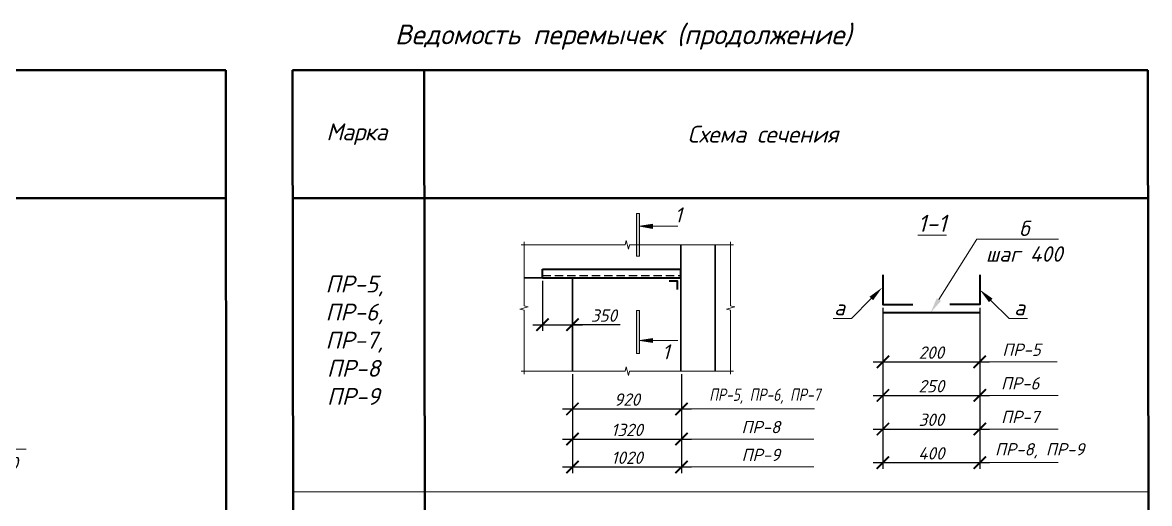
# Model space of a CAD drawing. Header units: millimetres. Extents: x -82276 to 69119, y 30132 to 86759.
# Drawn here: x -48702 to -31577, y 41528 to 48843 of the extents above; entities that cross this region are included whole.
import ezdxf
from ezdxf import colors
from ezdxf.entities.mleader import LeaderData, LeaderLine
from ezdxf.enums import TextEntityAlignment as Align
from ezdxf.math import Vec2, Vec3

# ---------------------------------------------------------------- set-up
doc = ezdxf.new("R2010")
doc.units = ezdxf.units.MM
doc.header["$MEASUREMENT"] = 0
doc.linetypes.add('штриховая', pattern=[0.75, 0.5, -0.25])
doc.layers.get('0').update_dxf_attribs({"lineweight": 5})
for name, color, linetype, lineweight in [('#ME', 7, 'Continuous', 40), ('#Выноски', 150, 'Continuous', 15), ('#Рамка', 7, 'Continuous', 50), ('#стены наруж', 12, 'Continuous', 35), ('k_ Рамка', 7, 'Continuous', 50), ('размеры', 7, 'Continuous', 5)]:
    doc.layers.add(name, color=color, linetype=linetype, lineweight=lineweight)
doc.layers.add('текст', color=7, linetype='Continuous')
doc.styles.add('GOST 2.304', font='isocpeui.ttf')
doc.styles.add('STEP PR', font='isocpeui.ttf')
doc.dimstyles.new('SPDS', dxfattribs={"dimscale": 50, "dimtxt": 2.5, "dimasz": 2.5, "dimexe": 1.25, "dimexo": 0.625, "dimtad": 1, "dimdec": 0, "dimrnd": 0.001, "dimtxsty": 'STEP PR', "dimblk": 'ARCHTICK', "dimcen": 2.5, "dimdle": 2, "dimclrd": 256, "dimclre": 256, "dimclrt": 7, "dimadec": 0, "dimazin": 2, "dimtfac": 0.75, "dimtdec": 0, "dimtmove": 1, "dimatfit": 3, "dimfxl": 1, "dimtolj": 1, "dimarcsym": 1})

# ---------------------------------------------------------------- blocks, each defined once
blk = doc.blocks.new('_ArchTick')
at = {"color": 0, "linetype": 'ByBlock', "const_width": 0.15}
blk.add_lwpolyline([(-0.5, -0.5), (0.5, 0.5)], dxfattribs=at)
blk = doc.blocks.new('*D309')
at = {"layer": 'Defpoints', "color": 0, "transparency": 16777216}
for p in [(-35627, 44552), (-34156, 44552), (-34156, 43683)]:
    blk.add_point(p, dxfattribs=at)
at = {"layer": 'размеры', "lineweight": -2, "transparency": 16777216}
for p, q in [((-35627, 44505), (-35627, 43589)), ((-34156, 44505), (-34156, 43589)), ((-35777, 43683), (-34006, 43683))]:
    blk.add_line(p, q, dxfattribs=at)
at = {"layer": 'размеры', "lineweight": -2, "transparency": 16777216, "xscale": 187.5, "yscale": 187.5, "zscale": 187.5, "rotation": 180}
blk.add_blockref('_ArchTick', (-35627, 43683), dxfattribs=at)
at = {"layer": 'размеры', "lineweight": -2, "transparency": 16777216, "xscale": 187.5, "yscale": 187.5, "zscale": 187.5}
blk.add_blockref('_ArchTick', (-34156, 43683), dxfattribs=at)
at = {"layer": 'размеры', "color": 7, "transparency": 16777216, "insert": (-34891, 43823), "char_height": 187.5, "attachment_point": 5, "style": 'STEP PR'}
blk.add_mtext('\\A1;200', dxfattribs=at)
blk = doc.blocks.new('*U294')
at = {"color": 0, "linetype": 'ByBlock', "lineweight": -2}
for p, q in [((30.44, 0), (30.75, 1.25)), ((30.75, 1.25), (31.38, -1.25)), ((30.44, 0), (0, 0)), ((31.38, -1.25), (31.69, 0)), ((62.13, 0), (31.69, 0))]:
    blk.add_line(p, q, dxfattribs=at)
blk = doc.blocks.new('*U290')
at = {"color": 0, "linetype": 'ByBlock', "lineweight": -2}
for p, q in [((18.7, 0), (19.02, 1.25)), ((19.02, 1.25), (19.64, -1.25)), ((18.7, 0), (0, 0)), ((19.64, -1.25), (19.95, 0)), ((38.66, 0), (19.95, 0))]:
    blk.add_line(p, q, dxfattribs=at)
blk = doc.blocks.new('*U291')
at = {"color": 0, "linetype": 'ByBlock', "lineweight": -2}
for p, q in [((18.7, 0), (19.02, 1.25)), ((19.02, 1.25), (19.64, -1.25)), ((18.7, 0), (0, 0)), ((19.64, -1.25), (19.95, 0)), ((38.66, 0), (19.95, 0))]:
    blk.add_line(p, q, dxfattribs=at)
blk = doc.blocks.new('*U289')
at = {"color": 0, "linetype": 'ByBlock', "lineweight": -2}
for p, q in [((30.44, 0), (30.75, 1.25)), ((30.75, 1.25), (31.38, -1.25)), ((30.44, 0), (0, 0)), ((31.38, -1.25), (31.69, 0)), ((62.13, 0), (31.69, 0))]:
    blk.add_line(p, q, dxfattribs=at)
blk = doc.blocks.new('*D310')
at = {"layer": 'Defpoints', "color": 0, "transparency": 16777216}
for p in [(-40800, 44962), (-40345, 44962), (-40345, 44246)]:
    blk.add_point(p, dxfattribs=at)
at = {"layer": 'размеры', "lineweight": -2, "transparency": 16777216}
for p, q in [((-40800, 44915), (-40800, 44152)), ((-40345, 44915), (-40345, 44152)), ((-40950, 44246), (-40195, 44246)), ((-39621, 44246), (-40345, 44246))]:
    blk.add_line(p, q, dxfattribs=at)
at = {"layer": 'размеры', "lineweight": -2, "transparency": 16777216, "xscale": 187.5, "yscale": 187.5, "zscale": 187.5, "rotation": 180}
blk.add_blockref('_ArchTick', (-40800, 44246), dxfattribs=at)
at = {"layer": 'размеры', "lineweight": -2, "transparency": 16777216, "xscale": 187.5, "yscale": 187.5, "zscale": 187.5}
blk.add_blockref('_ArchTick', (-40345, 44246), dxfattribs=at)
at = {"layer": 'размеры', "color": 7, "transparency": 16777216, "insert": (-39867, 44386), "char_height": 187.5, "attachment_point": 5, "style": 'STEP PR'}
blk.add_mtext('\\A1;350', dxfattribs=at)
blk = doc.blocks.new('*D311')
at = {"layer": 'Defpoints', "color": 0, "transparency": 16777216}
for p in [(-40345, 43541), (-38688, 43541), (-38688, 42967)]:
    blk.add_point(p, dxfattribs=at)
at = {"layer": 'размеры', "lineweight": -2, "transparency": 16777216}
for p, q in [((-40345, 43494), (-40345, 42874)), ((-38688, 43494), (-38688, 42874)), ((-40495, 42967), (-38538, 42967))]:
    blk.add_line(p, q, dxfattribs=at)
at = {"layer": 'размеры', "lineweight": -2, "transparency": 16777216, "xscale": 187.5, "yscale": 187.5, "zscale": 187.5, "rotation": 180}
blk.add_blockref('_ArchTick', (-40345, 42967), dxfattribs=at)
at = {"layer": 'размеры', "lineweight": -2, "transparency": 16777216, "xscale": 187.5, "yscale": 187.5, "zscale": 187.5}
blk.add_blockref('_ArchTick', (-38688, 42967), dxfattribs=at)
at = {"layer": 'размеры', "color": 7, "transparency": 16777216, "insert": (-39516, 43108), "char_height": 187.5, "attachment_point": 5, "style": 'STEP PR'}
blk.add_mtext('\\A1;920', dxfattribs=at)
blk = doc.blocks.new('*D307')
at = {"layer": 'Defpoints', "color": 0, "transparency": 16777216}
for p in [(-40345, 43080), (-38688, 43080), (-38688, 42507)]:
    blk.add_point(p, dxfattribs=at)
at = {"layer": 'размеры', "lineweight": -2, "transparency": 16777216}
for p, q in [((-40345, 43034), (-40345, 42413)), ((-38688, 43034), (-38688, 42413)), ((-40495, 42507), (-38538, 42507))]:
    blk.add_line(p, q, dxfattribs=at)
at = {"layer": 'размеры', "lineweight": -2, "transparency": 16777216, "xscale": 187.5, "yscale": 187.5, "zscale": 187.5, "rotation": 180}
blk.add_blockref('_ArchTick', (-40345, 42507), dxfattribs=at)
at = {"layer": 'размеры', "lineweight": -2, "transparency": 16777216, "xscale": 187.5, "yscale": 187.5, "zscale": 187.5}
blk.add_blockref('_ArchTick', (-38688, 42507), dxfattribs=at)
at = {"layer": 'размеры', "color": 7, "transparency": 16777216, "insert": (-39516, 42647), "char_height": 187.5, "attachment_point": 5, "style": 'STEP PR'}
blk.add_mtext('\\A1;1320', dxfattribs=at)
blk = doc.blocks.new('*D308')
at = {"layer": 'Defpoints', "color": 0, "transparency": 16777216}
for p in [(-35627, 43683), (-34156, 43683), (-34156, 43172)]:
    blk.add_point(p, dxfattribs=at)
at = {"layer": 'размеры', "lineweight": -2, "transparency": 16777216}
for p, q in [((-35627, 43636), (-35627, 43078)), ((-34156, 43636), (-34156, 43078)), ((-35777, 43172), (-34006, 43172))]:
    blk.add_line(p, q, dxfattribs=at)
at = {"layer": 'размеры', "lineweight": -2, "transparency": 16777216, "xscale": 187.5, "yscale": 187.5, "zscale": 187.5, "rotation": 180}
blk.add_blockref('_ArchTick', (-35627, 43172), dxfattribs=at)
at = {"layer": 'размеры', "lineweight": -2, "transparency": 16777216, "xscale": 187.5, "yscale": 187.5, "zscale": 187.5}
blk.add_blockref('_ArchTick', (-34156, 43172), dxfattribs=at)
at = {"layer": 'размеры', "color": 7, "transparency": 16777216, "insert": (-34891, 43312), "char_height": 187.5, "attachment_point": 5, "style": 'STEP PR'}
blk.add_mtext('\\A1;250', dxfattribs=at)
blk = doc.blocks.new('*U271')
at = {"linetype": 'ByBlock', "ltscale": 100}
h = blk.add_hatch(color=256, dxfattribs=at)
h.dxf.hatch_style = 1
h.paths.add_polyline_path([(35, 1000), (-35, 1000), (-35, 0), (35, 0)])
h = blk.add_hatch(color=256, dxfattribs=at)
h.dxf.hatch_style = 1
h.paths.add_polyline_path([(335, 750), (335, 700), (335, 650), (35, 700)])
for p, q in [((-35, 1000), (35, 1000)), ((-35, 0), (-35, 1000)), ((35, 1000), (35, 0)), ((35, 700), (335, 750)), ((35, 700), (335, 650)), ((335, 750), (335, 700)), ((335, 650), (335, 700)), ((35, 0), (-35, 0))]:
    blk.add_line(p, q, dxfattribs=at)
at = {"linetype": 'ByBlock', "ltscale": 100, "extrusion": (0, 1, 0), "elevation": 700}
blk.add_lwpolyline([(-925, 0), (-335, 0)], dxfattribs=at)
at = {"ltscale": 100, "style": 'STEP PR'}
blk.add_attdef('Nv', text='', height=350, dxfattribs=at).set_placement((781, 790), align=Align.RIGHT)
blk = doc.blocks.new('*U272')
at = {"linetype": 'ByBlock', "ltscale": 100}
h = blk.add_hatch(color=256, dxfattribs=at)
h.dxf.hatch_style = 1
h.paths.add_polyline_path([(35, 0), (-35, 0), (-35, -1000), (35, -1000)])
h = blk.add_hatch(color=256, dxfattribs=at)
h.dxf.hatch_style = 1
h.paths.add_polyline_path([(335, -750), (335, -700), (335, -650), (35, -700)])
for p, q in [((35, 0), (-35, 0)), ((-35, 0), (-35, -1000)), ((35, -1000), (35, 0)), ((35, -700), (335, -650)), ((35, -700), (335, -750)), ((335, -650), (335, -700)), ((335, -750), (335, -700)), ((-35, -1000), (35, -1000))]:
    blk.add_line(p, q, dxfattribs=at)
at = {"linetype": 'ByBlock', "ltscale": 100, "extrusion": (0, -1, 0), "elevation": 700}
blk.add_lwpolyline([(925, 0), (335, 0)], dxfattribs=at)
at = {"ltscale": 100, "style": 'STEP PR'}
blk.add_attdef('Nv', text='', height=350, dxfattribs=at).set_placement((781, -1140), align=Align.RIGHT)
blk = doc.blocks.new('*D312')
at = {"layer": 'Defpoints', "color": 0, "transparency": 16777216}
for p in [(-35627, 43172), (-34156, 43172), (-34156, 42660)]:
    blk.add_point(p, dxfattribs=at)
at = {"layer": 'размеры', "lineweight": -2, "transparency": 16777216}
for p, q in [((-35627, 43125), (-35627, 42567)), ((-34156, 43125), (-34156, 42567)), ((-35777, 42660), (-34006, 42660))]:
    blk.add_line(p, q, dxfattribs=at)
at = {"layer": 'размеры', "lineweight": -2, "transparency": 16777216, "xscale": 187.5, "yscale": 187.5, "zscale": 187.5, "rotation": 180}
blk.add_blockref('_ArchTick', (-35627, 42660), dxfattribs=at)
at = {"layer": 'размеры', "lineweight": -2, "transparency": 16777216, "xscale": 187.5, "yscale": 187.5, "zscale": 187.5}
blk.add_blockref('_ArchTick', (-34156, 42660), dxfattribs=at)
at = {"layer": 'размеры', "color": 7, "transparency": 16777216, "insert": (-34891, 42801), "char_height": 187.5, "attachment_point": 5, "style": 'STEP PR'}
blk.add_mtext('\\A1;300', dxfattribs=at)
blk = doc.blocks.new('*D313')
at = {"layer": 'Defpoints', "color": 0, "transparency": 16777216}
for p in [(-35627, 42660), (-34156, 42660), (-34156, 42149)]:
    blk.add_point(p, dxfattribs=at)
at = {"layer": 'размеры', "lineweight": -2, "transparency": 16777216}
for p, q in [((-35627, 42613), (-35627, 42055)), ((-34156, 42613), (-34156, 42055)), ((-35777, 42149), (-34006, 42149))]:
    blk.add_line(p, q, dxfattribs=at)
at = {"layer": 'размеры', "lineweight": -2, "transparency": 16777216, "xscale": 187.5, "yscale": 187.5, "zscale": 187.5, "rotation": 180}
blk.add_blockref('_ArchTick', (-35627, 42149), dxfattribs=at)
at = {"layer": 'размеры', "lineweight": -2, "transparency": 16777216, "xscale": 187.5, "yscale": 187.5, "zscale": 187.5}
blk.add_blockref('_ArchTick', (-34156, 42149), dxfattribs=at)
at = {"layer": 'размеры', "color": 7, "transparency": 16777216, "insert": (-34891, 42290), "char_height": 187.5, "attachment_point": 5, "style": 'STEP PR'}
blk.add_mtext('\\A1;400', dxfattribs=at)
blk = doc.blocks.new('*D366')
at = {"layer": 'Defpoints', "color": 0, "transparency": 16777216}
for p in [(-40345, 42657), (-38688, 42657), (-38688, 42083)]:
    blk.add_point(p, dxfattribs=at)
at = {"layer": 'размеры', "lineweight": -2, "transparency": 16777216}
for p, q in [((-40345, 42610), (-40345, 41990)), ((-38688, 42610), (-38688, 41990)), ((-40495, 42083), (-38538, 42083))]:
    blk.add_line(p, q, dxfattribs=at)
at = {"layer": 'размеры', "lineweight": -2, "transparency": 16777216, "xscale": 187.5, "yscale": 187.5, "zscale": 187.5, "rotation": 180}
blk.add_blockref('_ArchTick', (-40345, 42083), dxfattribs=at)
at = {"layer": 'размеры', "lineweight": -2, "transparency": 16777216, "xscale": 187.5, "yscale": 187.5, "zscale": 187.5}
blk.add_blockref('_ArchTick', (-38688, 42083), dxfattribs=at)
at = {"layer": 'размеры', "color": 7, "transparency": 16777216, "insert": (-39516, 42224), "char_height": 187.5, "attachment_point": 5, "style": 'STEP PR'}
blk.add_mtext('\\A1;1020', dxfattribs=at)

msp = doc.modelspace()

# ---------------------------------------------------------------- linework, layer by layer
at = {"layer": '#ME'}
for points in [[(-40799.9, 44962.2), (-40799.9, 45092.2)], [(-40799.9, 45092.2), (-38696.1, 45092.2)], [(-38696.1, 44962.2), (-38696.1, 45092.2)], [(-40799.9, 44962.2), (-38696.1, 44962.2)], [(-38748.1, 44780.2), (-38748.1, 44910.2), (-38878.1, 44910.2)], [(-35626.5, 45007.4), (-35626.5, 44552.4), (-35171.5, 44552.4)], [(-34156, 45007.4), (-34156, 44552.4), (-34611, 44552.4)], [(-35626.5, 44430.5), (-34156, 44430.5)]]:
    msp.add_lwpolyline(points, dxfattribs=at)
at = {"layer": '#ME', "linetype": 'штриховая', "lineweight": 25, "ltscale": 250}
msp.add_lwpolyline([(-40799.9, 44994.7), (-38696.1, 44994.7)], dxfattribs=at)
at = {"layer": '#Рамка', "linetype": 'Continuous', "ltscale": 100}
for p, q in [((-58613.6, 48119.8), (-45613.6, 48119.8)), ((-45613.6, 48119.8), (-45597.5, 33767.9)), ((-44600.5, 48119.8), (-31600.5, 48119.8)), ((-44600.5, 48119.8), (-44576.7, 33734.2)), ((-42600.5, 48119.8), (-42577.6, 34527.7)), ((-31600.5, 48119.8), (-31576.7, 33734.2)), ((-58613.6, 46169.8), (-45613.6, 46169.8)), ((-44600.5, 46169.8), (-31600.5, 46169.8))]:
    msp.add_line(p, q, dxfattribs=at)
at = {"layer": '#стены наруж'}
for points in [[(-38696.1, 43541.1), (-38696.1, 45460.3)], [(-38176.1, 45460.3), (-38176.1, 43541.1)], [(-40345.2, 43541.1), (-40345.2, 44962.2), (-41081.4, 44962.2)]]:
    msp.add_lwpolyline(points, dxfattribs=at)
at = {"linetype": 'Continuous'}
msp.add_line((-44600.5, 41707.1), (-31600.5, 41707.1), dxfattribs=at)
at = {"layer": 'размеры'}
for points in [[(-34006, 43682.8), (-32979.7, 43682.8)], [(-34006, 43171.6), (-32964.5, 43171.6)], [(-38537.7, 42967.3), (-36668.2, 42967.3)], [(-34006, 42660.3), (-32964.5, 42660.3)], [(-38537.7, 42506.8), (-36678.3, 42506.8)], [(-34006, 42149.1), (-32964.5, 42149.1)], [(-38537.7, 42083.3), (-36678.3, 42083.3)]]:
    msp.add_lwpolyline(points, dxfattribs=at)

# ---------------------------------------------------------------- block references
ref = msp.add_blockref('*U271', (-39347.7, 45289.2), dxfattribs=dict(xscale=0.65, yscale=0.65, zscale=0.65))
ref.add_attrib('Nv', '1', dxfattribs={"ltscale": 100, "height": 227.5, "style": 'STEP PR'}).set_placement((-38680.5, 45802.7), align=Align.RIGHT)
at = {"xscale": 52, "yscale": 52, "zscale": 52, "rotation": 90}
for name, p in [('*U291', (-41081.4, 43495.6)), ('*U290', (-37941.8, 43495.6))]:
    msp.add_blockref(name, p, dxfattribs=at)
at = {"xscale": 52, "yscale": 52, "zscale": 52}
for name, p in [('*U294', (-41126.9, 45460.3)), ('*U289', (-41126.9, 43541.1))]:
    msp.add_blockref(name, p, dxfattribs=at)
ref = msp.add_blockref('*U272', (-39347.7, 44461.2), dxfattribs=dict(xscale=0.65, yscale=0.65, zscale=0.65))
ref.add_attrib('Nv', '1', dxfattribs={"ltscale": 100, "height": 227.5, "style": 'STEP PR'}).set_placement((-38868.9, 43720.2), align=Align.RIGHT)

# ---------------------------------------------------------------- texts
at = {"layer": 'k_ Рамка', "color": 7, "insert": (-39574, 48620.6), "char_height": 300, "width": 8700, "attachment_point": 5, "style": 'STEP PR'}
msp.add_mtext('Ведомость перемычек (продолжение)', dxfattribs=at)
at = {"layer": 'размеры', "color": 7, "attachment_point": 5, "style": 'STEP PR'}
for s, insert, char_height, width in [('\\A1;{\\L1-1}', (-34878.9, 45789), 260, 596.527), ('\\A1;ПР-5', (-33520.5, 43865.6), 187.5, 1236.519), ('\\A1;ПР-6', (-33540.9, 43354.4), 187.5, 1236.519), ('\\A1;{\\W0.8;ПР-5, ПР-6, ПР-7}', (-37421.6, 43160), 187.5, 2039.444), ('\\A1;ПР-7', (-33540.9, 42843.2), 187.5, 1236.519), ('\\A1;ПР-8', (-37482.1, 42689.6), 187.5, 1236.519), ('\\A1;ПР-9', (-37482.1, 42266.2), 187.5, 1236.519), ('\\A1;ПР-8, ПР-9', (-33244.5, 42329.8), 187.5, 2058.168)]:
    msp.add_mtext(s, dxfattribs=dict(at, insert=insert, char_height=char_height, width=width))
at = {"layer": 'текст', "ltscale": 100, "char_height": 256.564, "width": 6700, "attachment_point": 5, "style": 'GOST 2.304'}
for s, insert in [('{\\T0.95;Марка}', (-43625.5, 47144.8)), ('Схема сечения', (-37450.5, 47144.8))]:
    msp.add_mtext(s, dxfattribs=dict(at, insert=insert))
at = {"layer": 'текст', "ltscale": 100, "insert": (-44688.7, 44994.3), "char_height": 256.564, "attachment_point": 1, "style": 'GOST 2.304'}
msp.add_mtext_dynamic_manual_height_columns('\\pi590.39;ПР-5,\\PПР-6,\\PПР-7,\\P\\pi611.86;ПР-8\\P\\pi612.06;ПР-9', width=2040.457, gutter_width=1250, heights=[0], dxfattribs=at)

# ---------------------------------------------------------------- dimensions: what is measured, and where the dimension line sits
at = {"layer": 'размеры'}
dim = msp.add_linear_dim(base=(-40345.2, 44245.7), p1=(-40799.9, 44962.2), p2=(-40345.2, 44962.2), text='350', dimstyle='SPDS', override={"dimscale": 75}, dxfattribs=at)
dim.commit()
dim.dimension.update_dxf_attribs({"geometry": '*D310', "text_midpoint": (-39866.8, 44242.4), "dimtype": 160})
for base, p1, p2, text, picture, middle in [((-34156, 43682.8), (-35626.5, 44552.4), (-34156, 44552.4), '200', '*D309', (-34891.3, 43823.4)), ((-34156, 43171.6), (-35626.5, 43682.8), (-34156, 43682.8), '250', '*D308', (-34891.3, 43312.2)), ((-38687.7, 42967.3), (-40345.2, 43541.1), (-38687.7, 43541.1), '920', '*D311', (-39516.4, 43108)), ((-34156, 42660.3), (-35626.5, 43171.6), (-34156, 43171.6), '300', '*D312', (-34891.3, 42801)), ((-38687.7, 42506.8), (-40345.2, 43080.5), (-38687.7, 43080.5), '1320', '*D307', (-39516.4, 42647.4)), ((-38687.7, 42083.3), (-40345.2, 42657.1), (-38687.7, 42657.1), '1020', '*D366', (-39516.4, 42224)), ((-34156, 42149.1), (-35626.5, 42660.3), (-34156, 42660.3), '400', '*D313', (-34891.3, 42289.8))]:
    dim = msp.add_linear_dim(base=base, p1=p1, p2=p2, text=text, dimstyle='SPDS', override={"dimscale": 75}, dxfattribs=at)
    dim.commit()
    dim.dimension.update_dxf_attribs({"geometry": picture, "text_midpoint": middle})

# ---------------------------------------------------------------- leaders
at = {"layer": '#Выноски'}
ml = msp.add_multileader_mtext('Standard', dxfattribs=at)
ml.set_content('\\A1;б\\Pшаг 400', color=256, style='STEP PR')
ml.set_leader_properties(color=256, linetype='ByLayer', lineweight=-1)
ml.build(insert=Vec2(0, 0))
ml.multileader.update_dxf_attribs({"text_left_attachment_type": 6, "text_right_attachment_type": 6, "dogleg_length": 0, "arrow_head_size": 234, "scale": 0.75})
ctx = ml.context
ctx.base_point, ctx.scale, ctx.char_height, ctx.arrow_head_size, ctx.landing_gap_size, ctx.plane_origin = Vec3(-34197.7, 45548.4), 0.75, 234, 234, 97.5, Vec3(-27561.8, 28130.4)
ctx.left_attachment, ctx.right_attachment, ctx.text_align_type = 6, 6, 1
notes = []
notes.append((ctx, [(0, (1, 1, 0), (-34197.7, 45548.4), (1, 0), 0, [(0, [(-34901.7, 44431.4)], 0, [])])]))
ctx.mtext.insert, ctx.mtext.rotation, ctx.mtext.width, ctx.mtext.alignment, ctx.mtext.flow_direction = Vec3(-33480, 45829.2), 6.2831853, 1506.308, 2, 5
ml = msp.add_multileader_mtext('Standard', dxfattribs=at)
ml.set_content('\\A1;a', color=256, style='STEP PR')
ml.set_leader_properties(color=256, linetype='ByLayer', lineweight=-1)
ml.build(insert=Vec2(0, 0))
ml.multileader.update_dxf_attribs({"text_left_attachment_type": 6, "text_right_attachment_type": 6, "dogleg_length": 0, "arrow_head_size": 234, "scale": 0.75})
ctx = ml.context
ctx.base_point, ctx.scale, ctx.char_height, ctx.arrow_head_size, ctx.landing_gap_size, ctx.plane_origin = Vec3(-36443.2, 44343.4), 0.75, 234, 234, 97.5, Vec3(-29552.1, 28478.9)
ctx.left_attachment, ctx.right_attachment, ctx.text_align_type = 6, 6, 2
notes.append((ctx, [(1, (1, 1, 0), (-36106, 44343.4), (-1, 0), 0, [(0, [(-35638.8, 44810.9)], 0, [])])]))
ctx.mtext.insert, ctx.mtext.rotation, ctx.mtext.alignment, ctx.mtext.flow_direction = Vec3(-36203.5, 44624.2), 6.2831853, 3, 5
ml = msp.add_multileader_mtext('Standard', dxfattribs=at)
ml.set_content('\\A1;a', color=256, style='STEP PR')
ml.set_leader_properties(color=256, linetype='ByLayer', lineweight=-1)
ml.build(insert=Vec2(0, 0))
ml.multileader.update_dxf_attribs({"text_left_attachment_type": 6, "text_right_attachment_type": 6, "dogleg_length": 0, "arrow_head_size": 234, "scale": 0.75})
ctx = ml.context
ctx.base_point, ctx.scale, ctx.char_height, ctx.arrow_head_size, ctx.landing_gap_size, ctx.plane_origin = Vec3(-33707.2, 44343.4), 0.75, 234, 234, 97.5, Vec3(-26816.1, 28478.9)
ctx.left_attachment, ctx.right_attachment, ctx.text_align_type = 6, 6, 2
notes.append((ctx, [(0, (1, 1, 0), (-33707.2, 44343.4), (1, 0), 0, [(0, [(-34156, 44779.9)], 0, [])])]))
ctx.mtext.insert, ctx.mtext.rotation, ctx.mtext.alignment, ctx.mtext.flow_direction = Vec3(-33467.5, 44624.2), 6.2831853, 3, 5
ml = msp.add_multileader_mtext('Standard', dxfattribs=at)
ml.set_content('\\A1;б\\P{\\H0.8547x;шаг 600}', color=256, style='STEP PR')
ml.set_leader_properties(color=256, linetype='ByLayer', lineweight=-1)
ml.build(insert=Vec2(0, 0))
ml.multileader.update_dxf_attribs({"text_left_attachment_type": 6, "text_right_attachment_type": 6, "dogleg_length": 0, "arrow_head_size": 234, "scale": 0.75})
ctx = ml.context
ctx.base_point, ctx.scale, ctx.char_height, ctx.arrow_head_size, ctx.landing_gap_size, ctx.plane_origin = Vec3(-49884.4, 42353.6), 0.75, 234, 234, 97.5, Vec3(-43158.5, 25537.8)
ctx.left_attachment, ctx.right_attachment, ctx.text_align_type = 6, 6, 1
notes.append((ctx, [(0, (1, 1, 0), (-49884.4, 42353.6), (1, 0), 0, [(0, [(-50279.5, 42836.2)], 0, [])])]))
ctx.mtext.insert, ctx.mtext.rotation, ctx.mtext.width, ctx.mtext.alignment, ctx.mtext.flow_direction = Vec3(-49267.1, 42627.6), 6.2831853, 1506.308, 2, 5
for ctx, leaders in notes:
    for number, flags, end, landing, length, lines in leaders:
        leader = LeaderData()
        leader.index, (leader.has_last_leader_line, leader.has_dogleg_vector, leader.attachment_direction) = number, flags
        leader.last_leader_point, leader.dogleg_vector, leader.dogleg_length = Vec3(end), Vec3(landing), length
        for number, points, colour, breaks in lines:
            line = LeaderLine()
            line.index, line.vertices, line.color, line.breaks = number, Vec3.list(points), colors.encode_raw_color(colour), breaks
            leader.lines.append(line)
        ctx.leaders.append(leader)

doc.saveas('drawing.dxf')
